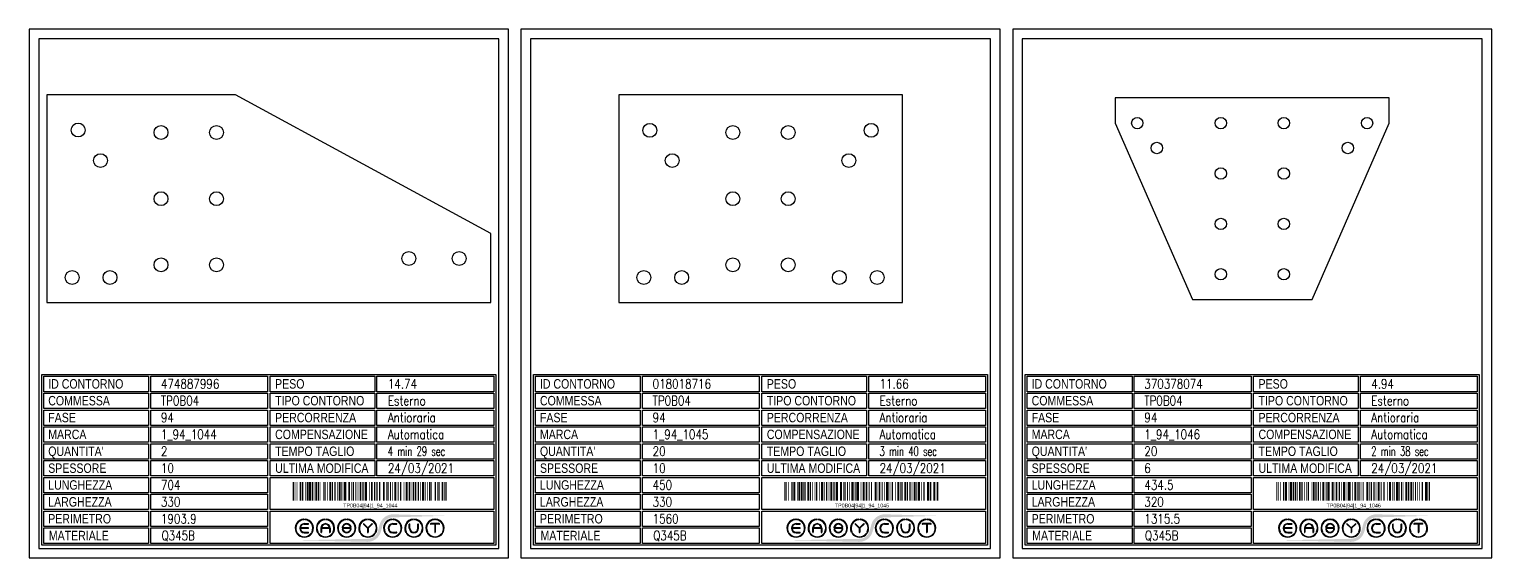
# Model space of a CAD drawing. Header units: millimetres. Extents: x -16874 to 48937, y 0 to 27575.
# Drawn here: x 13075 to 15395, y 983 to 1822 of the extents above; entities that cross this region are included whole.
import ezdxf
from ezdxf.enums import TextEntityAlignment as Align

# ---------------------------------------------------------------- set-up
doc = ezdxf.new("R2010")
doc.units = ezdxf.units.MM
doc.styles.add('EasyCutStyle', font='romans.shx', dxfattribs={"width": 0.8})
doc.styles.add('EasyCutStyle1', font='arial.ttf', dxfattribs={"width": 0.8})
doc.styles.get("Standard").update_dxf_attribs({"font": 'arial.ttf'})

# ---------------------------------------------------------------- blocks, each defined once
blk = doc.blocks.new('*U10')
at = {"color": 5}
blk.add_lwpolyline([(0, 0), (760, 0), (760, 839), (0, 839)], close=True, dxfattribs=at)
at = {"color": 7}
blk.add_lwpolyline([(15, 15), (745, 15), (745, 824), (15, 824)], close=True, dxfattribs=at)
at = {"color": 253}
blk.add_lwpolyline([(20, 291), (740, 291), (740, 20), (20, 20)], close=True, dxfattribs=at)
at = {"color": 2}
for points in [[(23, 288.1), (189.3, 288.1), (189.3, 263.7), (23, 263.7)], [(23, 288.1), (189.3, 288.1), (189.3, 263.7), (23, 263.7)], [(381.9, 288.1), (548.3, 288.1), (548.3, 263.7), (381.9, 263.7)], [(23, 261.4), (189.3, 261.4), (189.3, 237), (23, 237)], [(381.9, 261.4), (548.3, 261.4), (548.3, 237), (381.9, 237)], [(23, 234.6), (189.3, 234.6), (189.3, 210.2), (23, 210.2)], [(381.9, 234.6), (548.3, 234.6), (548.3, 210.2), (381.9, 210.2)], [(23, 207.9), (189.3, 207.9), (189.3, 183.4), (23, 183.4)], [(381.9, 207.9), (548.3, 207.9), (548.3, 183.4), (381.9, 183.4)], [(23, 181.1), (189.3, 181.1), (189.3, 156.7), (23, 156.7)], [(381.9, 181.1), (548.3, 181.1), (548.3, 156.7), (381.9, 156.7)], [(23, 154.3), (189.3, 154.3), (189.3, 129.9), (23, 129.9)], [(381.9, 154.3), (548.3, 154.3), (548.3, 129.9), (381.9, 129.9)], [(23, 127.6), (189.3, 127.6), (189.3, 103.1), (23, 103.1)], [(23, 100.8), (189.3, 100.8), (189.3, 76.4), (23, 76.4)], [(23, 74), (189.3, 74), (189.3, 49.6), (23, 49.6)], [(23, 47.3), (189.3, 47.3), (189.3, 22.9), (23, 22.9)]]:
    blk.add_lwpolyline(points, close=True, dxfattribs=at)
at = {"color": 1}
for points in [[(192.7, 288.1), (378.1, 288.1), (378.1, 263.7), (192.7, 263.7)], [(551.6, 288.1), (737, 288.1), (737, 263.7), (551.6, 263.7)], [(192.7, 261.4), (378.1, 261.4), (378.1, 237), (192.7, 237)], [(551.6, 261.4), (737, 261.4), (737, 237), (551.6, 237)], [(192.7, 234.6), (378.1, 234.6), (378.1, 210.2), (192.7, 210.2)], [(551.6, 234.6), (737, 234.6), (737, 210.2), (551.6, 210.2)], [(192.7, 207.9), (378.1, 207.9), (378.1, 183.4), (192.7, 183.4)], [(551.6, 207.9), (737, 207.9), (737, 183.4), (551.6, 183.4)], [(192.7, 181.1), (378.1, 181.1), (378.1, 156.7), (192.7, 156.7)], [(551.6, 181.1), (737, 181.1), (737, 156.7), (551.6, 156.7)], [(192.7, 154.3), (378.1, 154.3), (378.1, 129.9), (192.7, 129.9)], [(551.6, 154.3), (737, 154.3), (737, 129.9), (551.6, 129.9)], [(192.7, 127.6), (378.1, 127.6), (378.1, 103.1), (192.7, 103.1)], [(381.9, 127.6), (737, 127.6), (737, 76.4), (381.9, 76.4)], [(192.7, 100.8), (378.1, 100.8), (378.1, 76.4), (192.7, 76.4)], [(192.7, 74), (378.1, 74), (378.1, 49.6), (192.7, 49.6)], [(381.9, 74), (737, 74), (737, 22.9), (381.9, 22.9)], [(192.7, 47.3), (378.1, 47.3), (378.1, 22.9), (192.7, 22.9)]]:
    blk.add_lwpolyline(points, close=True, dxfattribs=at)
at = {"color": 161, "style": 'EasyCutStyle1', "width": 0.8}
for s, p in [('ID CONTORNO', (30.1, 268.6)), ('PESO', (390, 268.6)), ('COMMESSA', (30.1, 241.9)), ('TIPO CONTORNO', (390, 241.9)), ('FASE', (30.1, 215.1)), ('PERCORRENZA', (390, 215.1)), ('MARCA', (30.1, 188.4)), ('COMPENSAZIONE', (390, 188.4)), ("QUANTITA'", (30.1, 161.6)), ('TEMPO TAGLIO', (390, 161.6)), ('SPESSORE', (30.1, 134.8)), ('ULTIMA MODIFICA', (390, 134.8)), ('LUNGHEZZA', (30.1, 108.1)), ('LARGHEZZA', (30.1, 81.3)), ('PERIMETRO', (30.1, 54.5)), ('MATERIALE', (31, 27.8))]:
    blk.add_text(s, height=15, dxfattribs=at).set_placement(p)
at = {"style": 'EasyCutStyle'}
for tag, p, width in [('IDSHAPE', (208.9, 268.6), 0.8), ('WEIGTHSHAPE', (568.8, 268.6), 0.8), ('ORDERSHAPE', (208.9, 241.9), 0.8), ('TYPESHAPE', (568.8, 241.9), 0.8), ('PHASESHAPE', (208.9, 215.1), 0.8), ('JOUSHAPE', (568.8, 215.1), 0.8), ('MKSHAPE', (208.9, 188.4), 0.8), ('COMPSHAPE', (568.8, 188.4), 0.8), ('QTASHAPE', (208.9, 161.6), 0.8), ('TIMECUTSHAPE', (568.8, 161.6), 0.65), ('TKSHAPE', (208.9, 134.8), 0.8), ('LASTMODIFYSHAPE', (568.8, 134.8), 0.8), ('LENGTHSHAPE', (208.9, 108.1), 0.8), ('HEIGHTSHAPE', (208.9, 81.3), 0.8), ('PERIMETERSHAPE', (208.9, 54.5), 0.8), ('MATSHAPE', (209.8, 27.8), 0.8)]:
    blk.add_attdef(tag, p, '', height=15, dxfattribs=dict(at, width=width))
blk = doc.blocks.new('Logo')
h = blk.add_hatch(color=256)
h.set_gradient(color1=(255, 0, 0), color2=(255, 255, 0), tint=1)
h.paths.add_polyline_path([(20.5, 4.4, -0.339454), (37.1, 17.2), (118.6, 19.6), (37.1, 22, 0.339454), (15.8, 5.7), (13.2, -4.2, -0.339454), (-3.4, -16.9), (-118.2, -19.3), (-3.4, -21.7, 0.339454), (17.8, -5.4)])
for color, points in [(140, [(-115.9, -5.7, -1), (-116.7, -6.1, -0.520567), (-104.9, 14.3, -1), (-104.9, 13.5, 0.520567)]), (256, [(-97.3, 0.4), (-110, 0.4, -0.394366), (-103.7, 6.3), (-97.3, 6.3, 1), (-97.3, 7.2), (-103.7, 7.2, 1), (-103.7, -7.2), (-97.3, -7.2, 1), (-97.3, -6.3), (-103.7, -6.3, -0.394366), (-110, -0.4), (-97.3, -0.4, 1)]), (140, [(-91.4, -5.7, 1), (-90.6, -6.1, 0.520567), (-102.4, 14.3, 0.916853), (-102.6, 13.5, 0.043377), (-102.5, 13.5, -0.520567)]), (140, [(-82.3, -5.7, -1), (-83.1, -6.1, -0.520567), (-71.3, 14.3, -1), (-71.3, 13.5, 0.520567)]), (140, [(-57.8, -5.7, 1), (-57, -6.1, 0.520567), (-68.8, 14.3, 1), (-68.9, 13.5, -0.520567)]), (140, [(-48.7, -5.7, -1), (-49.5, -6.1, -0.520567), (-37.7, 14.3, -1), (-37.7, 13.5, 0.520567)]), (256, [(-31.2, -0.4, -0.486114), (-30.3, -1.5, -0.776377), (-42.6, -1.6, 1), (-43.4, -1.9, 0.776377), (-29.5, -1.7, 0.486114), (-31.2, 0.4), (-41.8, 0.4, -0.486114), (-42.6, 1.5, -0.776377), (-30.4, 1.6, 1), (-29.5, 1.9, 0.776377), (-43.5, 1.7, 0.486114), (-41.8, -0.4)]), (140, [(-24.2, -5.7, 1), (-23.4, -6.1, 0.520567), (-35.2, 14.3, 1), (-35.3, 13.5, -0.520567)]), (140, [(-15.1, -5.7, -1), (-15.9, -6.1, -0.520567), (-4.1, 14.3, -1), (-4.1, 13.5, 0.520567)]), (256, [(-9.3, 7.1, 1), (-10, 6.5), (-3.3, -0.2), (-3.3, -6.3, 1), (-2.4, -6.3), (-2.4, -0.2), (4.2, 6.5, 1), (3.6, 7.1), (-2.9, 0.6)]), (140, [(9.4, -5.7, 1), (10.2, -6.1, 0.520567), (-1.6, 14.3, 1), (-1.7, 13.5, -0.520567)]), (140, [(24.2, -5.7, -1), (23.4, -6.1, -0.520567), (35.2, 14.3, -1), (35.3, 13.5, 0.520567)]), (256, [(36.5, -7.2), (42.8, -7.2, 1), (42.8, -6.3), (36.5, -6.3, -1), (36.5, 6.3), (42.8, 6.3, 1), (42.8, 7.2), (36.5, 7.2, 1)]), (140, [(48.7, -5.7, 1), (49.5, -6.1, 0.520567), (37.7, 14.3, 1), (37.7, 13.5, -0.520567)]), (140, [(57.8, -5.7, -1), (57, -6.1, -0.520567), (68.8, 14.3, -1), (68.9, 13.5, 0.520567)]), (256, [(63.7, 0), (63.7, 6.3, 1), (62.9, 6.3), (62.9, 0, 1), (77.3, 0), (77.3, 6.3, 1), (76.4, 6.3), (76.4, 0, -1)]), (140, [(82.3, -5.7, 1), (83.1, -6.1, 0.520567), (71.3, 14.3, 1), (71.3, 13.5, -0.520567)]), (140, [(91.4, -5.7, -1), (90.6, -6.1, -0.520567), (102.4, 14.3, -1), (102.5, 13.5, 0.520567)]), (256, [(96.9, 7.2, 1), (96.9, 6.3), (103.2, 6.3), (103.2, -6.3, 1), (104.1, -6.3), (104.1, 6.3), (110.4, 6.3, 1), (110.4, 7.2)]), (140, [(115.9, -5.7, 1), (116.7, -6.1, 0.520567), (104.9, 14.3, 1), (104.9, 13.5, -0.520567)]), (140, [(-91.9, -8.3, 1), (-92.6, -7.8, -0.520567), (-114.8, -7.8, 1), (-115.5, -8.3, 0.520567)]), (140, [(-58.3, -8.3, 1), (-59, -7.8, -0.520567), (-81.2, -7.8, 1), (-81.9, -8.3, 0.520567)]), (140, [(-24.7, -8.3, 1), (-25.4, -7.8, -0.520567), (-47.6, -7.8, 1), (-48.3, -8.3, 0.520567)]), (140, [(8.9, -8.3, 1), (8.2, -7.8, -0.520567), (-14, -7.8, 1), (-14.7, -8.3, 0.520567)]), (140, [(48.3, -8.3, 1), (47.6, -7.8, -0.520567), (25.4, -7.8, 1), (24.7, -8.3, 0.520567)]), (140, [(81.9, -8.3, 1), (81.2, -7.8, -0.520567), (59, -7.8, 1), (58.3, -8.3, 0.520567)]), (140, [(115.5, -8.3, 1), (114.8, -7.8, -0.520567), (92.6, -7.8, 1), (91.9, -8.3, 0.520567)])]:
    blk.add_hatch(color=color).paths.add_polyline_path(points)
h = blk.add_hatch(color=256)
h.paths.add_polyline_path([(-63.7, -0.4), (-63.7, -6.3, 1), (-62.9, -6.3), (-62.9, 0, 1), (-77.3, 0), (-77.3, -6.3, 1), (-76.4, -6.3), (-76.4, -0.4)])
h.paths.add_polyline_path([(-76.4, 0.4, -0.933992), (-63.8, 0.4)], flags=16)
for p, q in [((-97.3, 0.4), (-110, 0.4)), ((-103.7, 7.2), (-97.3, 7.2)), ((-103.7, 6.3), (-97.3, 6.3)), ((-77.3, 0), (-77.3, -6.3)), ((-63.8, 0.4), (-76.4, 0.4)), ((-62.9, 0), (-62.9, -6.3)), ((-31.2, 0.4), (-41.8, 0.4)), ((-3.3, -0.2), (-10, 6.5)), ((-2.9, 0.6), (-9.3, 7.1)), ((-2.9, 0.6), (3.6, 7.1)), ((-2.4, -0.2), (4.2, 6.5)), ((36.5, 7.2), (42.8, 7.2)), ((36.5, 6.3), (42.8, 6.3)), ((62.9, 0), (62.9, 6.3)), ((63.7, 0), (63.7, 6.3)), ((76.4, 0), (76.4, 6.3)), ((77.3, 0), (77.3, 6.3)), ((110.4, 7.2), (96.9, 7.2)), ((103.2, 6.3), (96.9, 6.3)), ((103.2, 6.3), (103.2, -6.3)), ((104.1, 6.3), (104.1, -6.3)), ((110.4, 6.3), (104.1, 6.3)), ((-97.3, -0.4), (-110, -0.4)), ((-103.7, -6.3), (-97.3, -6.3)), ((-103.7, -7.2), (-97.3, -7.2)), ((-76.4, -0.4), (-76.4, -6.3)), ((-63.7, -0.4), (-76.4, -0.4)), ((-63.7, -0.4), (-63.7, -6.3)), ((-31.2, -0.4), (-41.8, -0.4)), ((-3.3, -0.2), (-3.3, -6.3)), ((-2.4, -0.2), (-2.4, -6.3)), ((36.5, -6.3), (42.8, -6.3)), ((36.5, -7.2), (42.8, -7.2))]:
    blk.add_line(p, q)
at = {"color": 140}
for centre, radius, start, end in [((-103.7, 0), 14.4, 95, 205), ((-103.7, 0), 13.5, 95, 205), ((-104.9, 13.9), 0.432, 275, 95), ((-102.5, 13.9), 0.432, 85, 265), ((-103.7, 0), 13.5, 335, 85), ((-103.7, 0), 14.4, 335, 85), ((-70.1, 0), 14.4, 95, 205), ((-70.1, 0), 13.5, 95, 205), ((-71.3, 13.9), 0.432, 275, 95), ((-68.9, 13.9), 0.432, 85, 265), ((-70.1, 0), 13.5, 335, 85), ((-70.1, 0), 14.4, 335, 85), ((-36.5, 0), 14.4, 95, 205), ((-36.5, 0), 13.5, 95, 205), ((-37.7, 13.9), 0.432, 275, 95), ((-35.3, 13.9), 0.432, 85, 265), ((-36.5, 0), 13.5, 335, 85), ((-36.5, 0), 14.4, 335, 85), ((-2.9, 0), 14.4, 95, 205), ((-2.9, 0), 13.5, 95, 205), ((-4.1, 13.9), 0.432, 275, 95), ((-1.7, 13.9), 0.432, 85, 265), ((-2.9, 0), 13.5, 335, 85), ((-2.9, 0), 14.4, 335, 85), ((36.5, 0), 14.4, 95, 205), ((36.5, 0), 13.5, 95, 205), ((35.3, 13.9), 0.432, 275, 95), ((37.7, 13.9), 0.432, 85, 265), ((36.5, 0), 14.4, 335, 85), ((36.5, 0), 13.5, 335, 85), ((70.1, 0), 14.4, 95, 205), ((70.1, 0), 13.5, 95, 205), ((68.9, 13.9), 0.432, 275, 95), ((71.3, 13.9), 0.432, 85, 265), ((70.1, 0), 14.4, 335, 85), ((70.1, 0), 13.5, 335, 85), ((103.7, 0), 14.4, 95, 205), ((103.7, 0), 13.5, 95, 205), ((102.5, 13.9), 0.432, 275, 95), ((104.9, 13.9), 0.432, 85, 265), ((103.7, 0), 14.4, 335, 85), ((103.7, 0), 13.5, 335, 85), ((-116.3, -5.9), 0.432, 205, 25), ((-115.1, -8), 0.432, 35, 215), ((-103.7, 0), 14.4, 215, 325), ((-103.7, 0), 13.5, 215, 325), ((-92.2, -8), 0.432, 325, 145), ((-91, -5.9), 0.432, 155, 335), ((-82.7, -5.9), 0.432, 205, 25), ((-81.5, -8), 0.432, 35, 215), ((-70.1, 0), 14.4, 215, 325), ((-70.1, 0), 13.5, 215, 325), ((-58.6, -8), 0.432, 325, 145), ((-57.4, -5.9), 0.432, 155, 335), ((-49.1, -5.9), 0.432, 205, 25), ((-47.9, -8), 0.432, 35, 215), ((-36.5, 0), 14.4, 215, 325), ((-36.5, 0), 13.5, 215, 325), ((-25, -8), 0.432, 325, 145), ((-23.8, -5.9), 0.432, 155, 335), ((-15.5, -5.9), 0.432, 205, 25), ((-14.3, -8), 0.432, 35, 215), ((-2.9, 0), 14.4, 215, 325), ((-2.9, 0), 13.5, 215, 325), ((8.6, -8), 0.432, 325, 145), ((9.8, -5.9), 0.432, 155, 335), ((23.8, -5.9), 0.432, 205, 25), ((25, -8), 0.432, 35, 215), ((36.5, 0), 14.4, 215, 325), ((36.5, 0), 13.5, 215, 325), ((47.9, -8), 0.432, 325, 145), ((49.1, -5.9), 0.432, 155, 335), ((57.4, -5.9), 0.432, 205, 25), ((58.6, -8), 0.432, 35, 215), ((70.1, 0), 14.4, 215, 325), ((70.1, 0), 13.5, 215, 325), ((81.5, -8), 0.432, 325, 145), ((82.7, -5.9), 0.432, 155, 335), ((91, -5.9), 0.432, 205, 25), ((92.2, -8), 0.432, 35, 215), ((103.7, 0), 14.4, 215, 325), ((103.7, 0), 13.5, 215, 325), ((115.1, -8), 0.432, 325, 145), ((116.3, -5.9), 0.432, 155, 335)]:
    blk.add_arc(centre, radius, start, end, dxfattribs=at)
for centre, radius, start, end in [((-103.7, 0), 7.2, 90, 270), ((-103.7, 0), 6.34, 90, 176.0904), ((-97.3, 6.8), 0.432, 270, 90), ((-97.3, 0), 0.432, 270, 90), ((-70.1, 0), 7.2, 0, 180), ((-70.1, 0), 6.34, 3.9096, 176.0904), ((-36.5, 0), 7.2, 15, 166.2998), ((-41.8, 1.3), 1.73, 166.2998, 270), ((-41.8, 1.3), 0.864, 166.2998, 270), ((-36.5, 0), 6.34, 15, 166.2998), ((-31.2, -1.3), 1.73, 346.2998, 90), ((-29.9, 1.8), 0.432, 195, 15), ((-9.6, 6.8), 0.432, 45, 225), ((3.9, 6.8), 0.432, 315, 135), ((36.5, 0), 7.2, 90, 270), ((36.5, 0), 6.34, 90, 270), ((42.8, 6.8), 0.432, 270, 90), ((63.3, 6.3), 0.432, 0, 180), ((70.1, 0), 7.2, 180, 0), ((70.1, 0), 6.34, 180, 0), ((76.8, 6.3), 0.432, 0, 180), ((96.9, 6.8), 0.432, 90, 270), ((110.4, 6.8), 0.432, 270, 90), ((-103.7, 0), 6.34, 183.9096, 270), ((-97.3, -6.8), 0.432, 270, 90), ((-76.8, -6.3), 0.432, 180, 0), ((-63.3, -6.3), 0.432, 180, 0), ((-43, -1.8), 0.432, 15, 195), ((-36.5, 0), 7.2, 195, 346.2998), ((-36.5, 0), 6.34, 195, 346.2998), ((-31.2, -1.3), 0.864, 346.2998, 90), ((-2.9, -6.3), 0.432, 180, 0), ((42.8, -6.8), 0.432, 270, 90), ((103.7, -6.3), 0.432, 180, 0)]:
    blk.add_arc(centre, radius, start, end)
blk = doc.blocks.new('BARCODE128_474887996', base_point=(13614.9, 1063.2))
at = {"linetype": 'Continuous'}
for points, const_width in [([(13615.9, 1063.2), (13615.9, 1093.2)], 2), ([(13618.4, 1063.2), (13618.4, 1093.2)], 1), ([(13621.4, 1063.2), (13621.4, 1093.2)], 1), ([(13626.9, 1063.2), (13626.9, 1093.2)], 2), ([(13630.4, 1063.2), (13630.4, 1093.2)], 3), ([(13635.4, 1063.2), (13635.4, 1093.2)], 1), ([(13638.4, 1063.2), (13638.4, 1093.2)], 3), ([(13642.4, 1063.2), (13642.4, 1093.2)], 3), ([(13645.9, 1063.2), (13645.9, 1093.2)], 2), ([(13648.4, 1063.2), (13648.4, 1093.2)], 1), ([(13652.4, 1063.2), (13652.4, 1093.2)], 3), ([(13655.9, 1063.2), (13655.9, 1093.2)], 2), ([(13659.4, 1063.2), (13659.4, 1093.2)], 1), ([(13663.4, 1063.2), (13663.4, 1093.2)], 1), ([(13665.9, 1063.2), (13665.9, 1093.2)], 2), ([(13670.4, 1063.2), (13670.4, 1093.2)], 1), ([(13674.4, 1063.2), (13674.4, 1093.2)], 3), ([(13677.9, 1063.2), (13677.9, 1093.2)], 2), ([(13681.9, 1063.2), (13681.9, 1093.2)], 2), ([(13685.4, 1063.2), (13685.4, 1093.2)], 1), ([(13689.4, 1063.2), (13689.4, 1093.2)], 3), ([(13692.4, 1063.2), (13692.4, 1093.2)], 1), ([(13694.4, 1063.2), (13694.4, 1093.2)], 1), ([(13697.9, 1063.2), (13697.9, 1093.2)], 4), ([(13704.4, 1063.2), (13704.4, 1093.2)], 3), ([(13708.4, 1063.2), (13708.4, 1093.2)], 1), ([(13710.9, 1063.2), (13710.9, 1093.2)], 2), ([(13714.9, 1063.2), (13714.9, 1093.2)], 2), ([(13718.4, 1063.2), (13718.4, 1093.2)], 1), ([(13722.4, 1063.2), (13722.4, 1093.2)], 3), ([(13725.4, 1063.2), (13725.4, 1093.2)], 1), ([(13727.4, 1063.2), (13727.4, 1093.2)], 1), ([(13730.9, 1063.2), (13730.9, 1093.2)], 4), ([(13736.4, 1063.2), (13736.4, 1093.2)], 1), ([(13740.4, 1063.2), (13740.4, 1093.2)], 3), ([(13744.9, 1063.2), (13744.9, 1093.2)], 2), ([(13747.4, 1063.2), (13747.4, 1093.2)], 1), ([(13749.4, 1063.2), (13749.4, 1093.2)], 1), ([(13752.9, 1063.2), (13752.9, 1093.2)], 2), ([(13759.4, 1063.2), (13759.4, 1093.2)], 3), ([(13763.4, 1063.2), (13763.4, 1093.2)], 1), ([(13765.9, 1063.2), (13765.9, 1093.2)], 2), ([(13769.9, 1063.2), (13769.9, 1093.2)], 2), ([(13773.4, 1063.2), (13773.4, 1093.2)], 1), ([(13777.4, 1063.2), (13777.4, 1093.2)], 3), ([(13780.4, 1063.2), (13780.4, 1093.2)], 1), ([(13782.4, 1063.2), (13782.4, 1093.2)], 1), ([(13785.9, 1063.2), (13785.9, 1093.2)], 2), ([(13791.4, 1063.2), (13791.4, 1093.2)], 1), ([(13795.4, 1063.2), (13795.4, 1093.2)], 3), ([(13799.9, 1063.2), (13799.9, 1093.2)], 2), ([(13802.4, 1063.2), (13802.4, 1093.2)], 1), ([(13806.4, 1063.2), (13806.4, 1093.2)], 3), ([(13809.9, 1063.2), (13809.9, 1093.2)], 2), ([(13813.9, 1063.2), (13813.9, 1093.2)], 2), ([(13817.4, 1063.2), (13817.4, 1093.2)], 1), ([(13821.4, 1063.2), (13821.4, 1093.2)], 3), ([(13824.9, 1063.2), (13824.9, 1093.2)], 2), ([(13828.4, 1063.2), (13828.4, 1093.2)], 1), ([(13832.4, 1063.2), (13832.4, 1093.2)], 3), ([(13835.4, 1063.2), (13835.4, 1093.2)], 1), ([(13840.9, 1063.2), (13840.9, 1093.2)], 2), ([(13844.4, 1063.2), (13844.4, 1093.2)], 1), ([(13846.9, 1063.2), (13846.9, 1093.2)], 2), ([(13852.4, 1063.2), (13852.4, 1093.2)], 3), ([(13855.4, 1063.2), (13855.4, 1093.2)], 1), ([(13857.9, 1063.2), (13857.9, 1093.2)], 2)]:
    blk.add_lwpolyline(points, dxfattribs=dict(at, const_width=const_width))
blk.add_text('TP0B04|94|1_94_1044', height=6).set_placement((13737.9, 1052.7), align=Align.CENTER)
blk = doc.blocks.new('BARCODE128_018018716', base_point=(14394.9, 1063.2))
at = {"linetype": 'Continuous'}
for points, const_width in [([(14395.9, 1063.2), (14395.9, 1093.2)], 2), ([(14398.4, 1063.2), (14398.4, 1093.2)], 1), ([(14401.4, 1063.2), (14401.4, 1093.2)], 1), ([(14406.9, 1063.2), (14406.9, 1093.2)], 2), ([(14410.4, 1063.2), (14410.4, 1093.2)], 3), ([(14415.4, 1063.2), (14415.4, 1093.2)], 1), ([(14418.4, 1063.2), (14418.4, 1093.2)], 3), ([(14422.4, 1063.2), (14422.4, 1093.2)], 3), ([(14425.9, 1063.2), (14425.9, 1093.2)], 2), ([(14428.4, 1063.2), (14428.4, 1093.2)], 1), ([(14432.4, 1063.2), (14432.4, 1093.2)], 3), ([(14435.9, 1063.2), (14435.9, 1093.2)], 2), ([(14439.4, 1063.2), (14439.4, 1093.2)], 1), ([(14443.4, 1063.2), (14443.4, 1093.2)], 1), ([(14445.9, 1063.2), (14445.9, 1093.2)], 2), ([(14450.4, 1063.2), (14450.4, 1093.2)], 1), ([(14454.4, 1063.2), (14454.4, 1093.2)], 3), ([(14457.9, 1063.2), (14457.9, 1093.2)], 2), ([(14461.9, 1063.2), (14461.9, 1093.2)], 2), ([(14465.4, 1063.2), (14465.4, 1093.2)], 1), ([(14469.4, 1063.2), (14469.4, 1093.2)], 3), ([(14472.4, 1063.2), (14472.4, 1093.2)], 1), ([(14474.4, 1063.2), (14474.4, 1093.2)], 1), ([(14477.9, 1063.2), (14477.9, 1093.2)], 4), ([(14484.4, 1063.2), (14484.4, 1093.2)], 3), ([(14488.4, 1063.2), (14488.4, 1093.2)], 1), ([(14490.9, 1063.2), (14490.9, 1093.2)], 2), ([(14494.9, 1063.2), (14494.9, 1093.2)], 2), ([(14498.4, 1063.2), (14498.4, 1093.2)], 1), ([(14502.4, 1063.2), (14502.4, 1093.2)], 3), ([(14505.4, 1063.2), (14505.4, 1093.2)], 1), ([(14507.4, 1063.2), (14507.4, 1093.2)], 1), ([(14510.9, 1063.2), (14510.9, 1093.2)], 4), ([(14516.4, 1063.2), (14516.4, 1093.2)], 1), ([(14520.4, 1063.2), (14520.4, 1093.2)], 3), ([(14524.9, 1063.2), (14524.9, 1093.2)], 2), ([(14527.4, 1063.2), (14527.4, 1093.2)], 1), ([(14529.4, 1063.2), (14529.4, 1093.2)], 1), ([(14532.9, 1063.2), (14532.9, 1093.2)], 2), ([(14539.4, 1063.2), (14539.4, 1093.2)], 3), ([(14543.4, 1063.2), (14543.4, 1093.2)], 1), ([(14545.9, 1063.2), (14545.9, 1093.2)], 2), ([(14549.9, 1063.2), (14549.9, 1093.2)], 2), ([(14553.4, 1063.2), (14553.4, 1093.2)], 1), ([(14557.4, 1063.2), (14557.4, 1093.2)], 3), ([(14560.4, 1063.2), (14560.4, 1093.2)], 1), ([(14562.4, 1063.2), (14562.4, 1093.2)], 1), ([(14565.9, 1063.2), (14565.9, 1093.2)], 2), ([(14571.4, 1063.2), (14571.4, 1093.2)], 1), ([(14575.4, 1063.2), (14575.4, 1093.2)], 3), ([(14579.9, 1063.2), (14579.9, 1093.2)], 2), ([(14582.4, 1063.2), (14582.4, 1093.2)], 1), ([(14586.4, 1063.2), (14586.4, 1093.2)], 3), ([(14589.9, 1063.2), (14589.9, 1093.2)], 2), ([(14593.9, 1063.2), (14593.9, 1093.2)], 2), ([(14597.4, 1063.2), (14597.4, 1093.2)], 1), ([(14601.4, 1063.2), (14601.4, 1093.2)], 3), ([(14604.9, 1063.2), (14604.9, 1093.2)], 2), ([(14608.4, 1063.2), (14608.4, 1093.2)], 3), ([(14612.4, 1063.2), (14612.4, 1093.2)], 1), ([(14615.4, 1063.2), (14615.4, 1093.2)], 1), ([(14617.4, 1063.2), (14617.4, 1093.2)], 1), ([(14622.9, 1063.2), (14622.9, 1093.2)], 4), ([(14626.9, 1063.2), (14626.9, 1093.2)], 2), ([(14632.4, 1063.2), (14632.4, 1093.2)], 3), ([(14635.4, 1063.2), (14635.4, 1093.2)], 1), ([(14637.9, 1063.2), (14637.9, 1093.2)], 2)]:
    blk.add_lwpolyline(points, dxfattribs=dict(at, const_width=const_width))
blk.add_text('TP0B04|94|1_94_1045', height=6).set_placement((14517.9, 1052.7), align=Align.CENTER)
blk = doc.blocks.new('BARCODE128_370378074', base_point=(15174.9, 1063.2))
at = {"linetype": 'Continuous'}
for points, const_width in [([(15175.9, 1063.2), (15175.9, 1093.2)], 2), ([(15178.4, 1063.2), (15178.4, 1093.2)], 1), ([(15181.4, 1063.2), (15181.4, 1093.2)], 1), ([(15186.9, 1063.2), (15186.9, 1093.2)], 2), ([(15190.4, 1063.2), (15190.4, 1093.2)], 3), ([(15195.4, 1063.2), (15195.4, 1093.2)], 1), ([(15198.4, 1063.2), (15198.4, 1093.2)], 3), ([(15202.4, 1063.2), (15202.4, 1093.2)], 3), ([(15205.9, 1063.2), (15205.9, 1093.2)], 2), ([(15208.4, 1063.2), (15208.4, 1093.2)], 1), ([(15212.4, 1063.2), (15212.4, 1093.2)], 3), ([(15215.9, 1063.2), (15215.9, 1093.2)], 2), ([(15219.4, 1063.2), (15219.4, 1093.2)], 1), ([(15223.4, 1063.2), (15223.4, 1093.2)], 1), ([(15225.9, 1063.2), (15225.9, 1093.2)], 2), ([(15230.4, 1063.2), (15230.4, 1093.2)], 1), ([(15234.4, 1063.2), (15234.4, 1093.2)], 3), ([(15237.9, 1063.2), (15237.9, 1093.2)], 2), ([(15241.9, 1063.2), (15241.9, 1093.2)], 2), ([(15245.4, 1063.2), (15245.4, 1093.2)], 1), ([(15249.4, 1063.2), (15249.4, 1093.2)], 3), ([(15252.4, 1063.2), (15252.4, 1093.2)], 1), ([(15254.4, 1063.2), (15254.4, 1093.2)], 1), ([(15257.9, 1063.2), (15257.9, 1093.2)], 4), ([(15264.4, 1063.2), (15264.4, 1093.2)], 3), ([(15268.4, 1063.2), (15268.4, 1093.2)], 1), ([(15270.9, 1063.2), (15270.9, 1093.2)], 2), ([(15274.9, 1063.2), (15274.9, 1093.2)], 2), ([(15278.4, 1063.2), (15278.4, 1093.2)], 1), ([(15282.4, 1063.2), (15282.4, 1093.2)], 3), ([(15285.4, 1063.2), (15285.4, 1093.2)], 1), ([(15287.4, 1063.2), (15287.4, 1093.2)], 1), ([(15290.9, 1063.2), (15290.9, 1093.2)], 4), ([(15296.4, 1063.2), (15296.4, 1093.2)], 1), ([(15300.4, 1063.2), (15300.4, 1093.2)], 3), ([(15304.9, 1063.2), (15304.9, 1093.2)], 2), ([(15307.4, 1063.2), (15307.4, 1093.2)], 1), ([(15309.4, 1063.2), (15309.4, 1093.2)], 1), ([(15312.9, 1063.2), (15312.9, 1093.2)], 2), ([(15319.4, 1063.2), (15319.4, 1093.2)], 3), ([(15323.4, 1063.2), (15323.4, 1093.2)], 1), ([(15325.9, 1063.2), (15325.9, 1093.2)], 2), ([(15329.9, 1063.2), (15329.9, 1093.2)], 2), ([(15333.4, 1063.2), (15333.4, 1093.2)], 1), ([(15337.4, 1063.2), (15337.4, 1093.2)], 3), ([(15340.4, 1063.2), (15340.4, 1093.2)], 1), ([(15342.4, 1063.2), (15342.4, 1093.2)], 1), ([(15345.9, 1063.2), (15345.9, 1093.2)], 2), ([(15351.4, 1063.2), (15351.4, 1093.2)], 1), ([(15355.4, 1063.2), (15355.4, 1093.2)], 3), ([(15359.9, 1063.2), (15359.9, 1093.2)], 2), ([(15362.4, 1063.2), (15362.4, 1093.2)], 1), ([(15366.4, 1063.2), (15366.4, 1093.2)], 3), ([(15369.9, 1063.2), (15369.9, 1093.2)], 2), ([(15373.9, 1063.2), (15373.9, 1093.2)], 2), ([(15377.4, 1063.2), (15377.4, 1093.2)], 1), ([(15381.4, 1063.2), (15381.4, 1093.2)], 3), ([(15384.9, 1063.2), (15384.9, 1093.2)], 2), ([(15389.4, 1063.2), (15389.4, 1093.2)], 3), ([(15392.4, 1063.2), (15392.4, 1093.2)], 1), ([(15395.9, 1063.2), (15395.9, 1093.2)], 2), ([(15399.4, 1063.2), (15399.4, 1093.2)], 1), ([(15402.4, 1063.2), (15402.4, 1093.2)], 1), ([(15406.9, 1063.2), (15406.9, 1093.2)], 2), ([(15412.4, 1063.2), (15412.4, 1093.2)], 3), ([(15415.4, 1063.2), (15415.4, 1093.2)], 1), ([(15417.9, 1063.2), (15417.9, 1093.2)], 2)]:
    blk.add_lwpolyline(points, dxfattribs=dict(at, const_width=const_width))
blk.add_text('TP0B04|94|1_94_1046', height=6).set_placement((15297.9, 1052.7), align=Align.CENTER)

msp = doc.modelspace()

# ---------------------------------------------------------------- linework, layer by layer
at = {"color": 2}
for points in [[(13102.9, 1388.2), (13806.9, 1388.2), (13806.9, 1498.2), (13401.9, 1718.2), (13102.9, 1718.2)], [(14009.9, 1388.2), (14459.9, 1388.2), (14459.9, 1718.2), (14009.9, 1718.2)], [(14920.1, 1393.2), (15110.1, 1393.2), (15232.1, 1673.2), (15232.1, 1713.2), (14797.6, 1713.2), (14797.6, 1673.2)]]:
    msp.add_lwpolyline(points, close=True, dxfattribs=at)
at = {"color": 4}
for centre, radius in [((13152.4, 1662.2), 11), ((14059.4, 1661.7), 11), ((14410.4, 1661.7), 11), ((14832.6, 1673.2), 9), ((14965.1, 1673.2), 9), ((15065.1, 1673.2), 9), ((15197.1, 1673.2), 9), ((13283.9, 1658.2), 11), ((13371.9, 1658.2), 11), ((14190.9, 1658.2), 11), ((14278.9, 1658.2), 11), ((13187.9, 1613.7), 11), ((14094.9, 1613.7), 11), ((14374.9, 1613.7), 11), ((14863.6, 1633.7), 9), ((15166.6, 1633.7), 9), ((14965.1, 1593.2), 9), ((15065.1, 1593.2), 9), ((13283.9, 1553.2), 11), ((13371.9, 1553.2), 11), ((14190.9, 1553.2), 11), ((14278.9, 1553.2), 11), ((14965.1, 1513.2), 9), ((15065.1, 1513.2), 9), ((13676.9, 1458.2), 11), ((13756.9, 1458.2), 11), ((13142.9, 1428.2), 11), ((13202.9, 1428.2), 11), ((13283.9, 1448.2), 11), ((13371.9, 1448.2), 11), ((14049.9, 1428.2), 11), ((14109.9, 1428.2), 11), ((14190.9, 1448.2), 11), ((14278.9, 1448.2), 11), ((14359.9, 1428.2), 11), ((14419.9, 1428.2), 11), ((14965.1, 1433.2), 9), ((15065.1, 1433.2), 9)]:
    msp.add_circle(centre, radius, dxfattribs=at)

# ---------------------------------------------------------------- block references
for p, values in [((13074.9, 983.2), {'IDSHAPE': '474887996', 'ORDERSHAPE': 'TP0B04', 'PHASESHAPE': '94', 'MKSHAPE': '1_94_1044', 'TKSHAPE': '10', 'LENGTHSHAPE': '704', 'HEIGHTSHAPE': '330', 'MATSHAPE': 'Q345B', 'LASTMODIFYSHAPE': '24/03/2021', 'PERIMETERSHAPE': '1903.9', 'WEIGTHSHAPE': '14.74', 'TYPESHAPE': 'Esterno', 'JOUSHAPE': 'Antioraria', 'COMPSHAPE': 'Automatica', 'TIMECUTSHAPE': '4 min 29 sec', 'QTASHAPE': '2'}), ((13854.9, 983.2), {'IDSHAPE': '018018716', 'ORDERSHAPE': 'TP0B04', 'PHASESHAPE': '94', 'MKSHAPE': '1_94_1045', 'TKSHAPE': '10', 'LENGTHSHAPE': '450', 'HEIGHTSHAPE': '330', 'MATSHAPE': 'Q345B', 'LASTMODIFYSHAPE': '24/03/2021', 'PERIMETERSHAPE': '1560', 'WEIGTHSHAPE': '11.66', 'TYPESHAPE': 'Esterno', 'JOUSHAPE': 'Antioraria', 'COMPSHAPE': 'Automatica', 'TIMECUTSHAPE': '3 min 40 sec', 'QTASHAPE': '20'}), ((14634.9, 983.2), {'IDSHAPE': '370378074', 'ORDERSHAPE': 'TP0B04', 'PHASESHAPE': '94', 'MKSHAPE': '1_94_1046', 'TKSHAPE': '6', 'LENGTHSHAPE': '434.5', 'HEIGHTSHAPE': '320', 'MATSHAPE': 'Q345B', 'LASTMODIFYSHAPE': '24/03/2021', 'PERIMETERSHAPE': '1315.5', 'WEIGTHSHAPE': '4.94', 'TYPESHAPE': 'Esterno', 'JOUSHAPE': 'Antioraria', 'COMPSHAPE': 'Automatica', 'TIMECUTSHAPE': '2 min 38 sec', 'QTASHAPE': '20'})]:
    msp.add_blockref('*U10', p).add_auto_attribs(values)
for name, p in [('BARCODE128_474887996', (13492.9, 1073.7)), ('BARCODE128_018018716', (14272.9, 1073.7)), ('BARCODE128_370378074', (15052.9, 1073.7)), ('Logo', (13614.9, 1030.2)), ('Logo', (14394.9, 1030.2)), ('Logo', (15174.9, 1030.2))]:
    msp.add_blockref(name, p)

doc.saveas('drawing.dxf')
